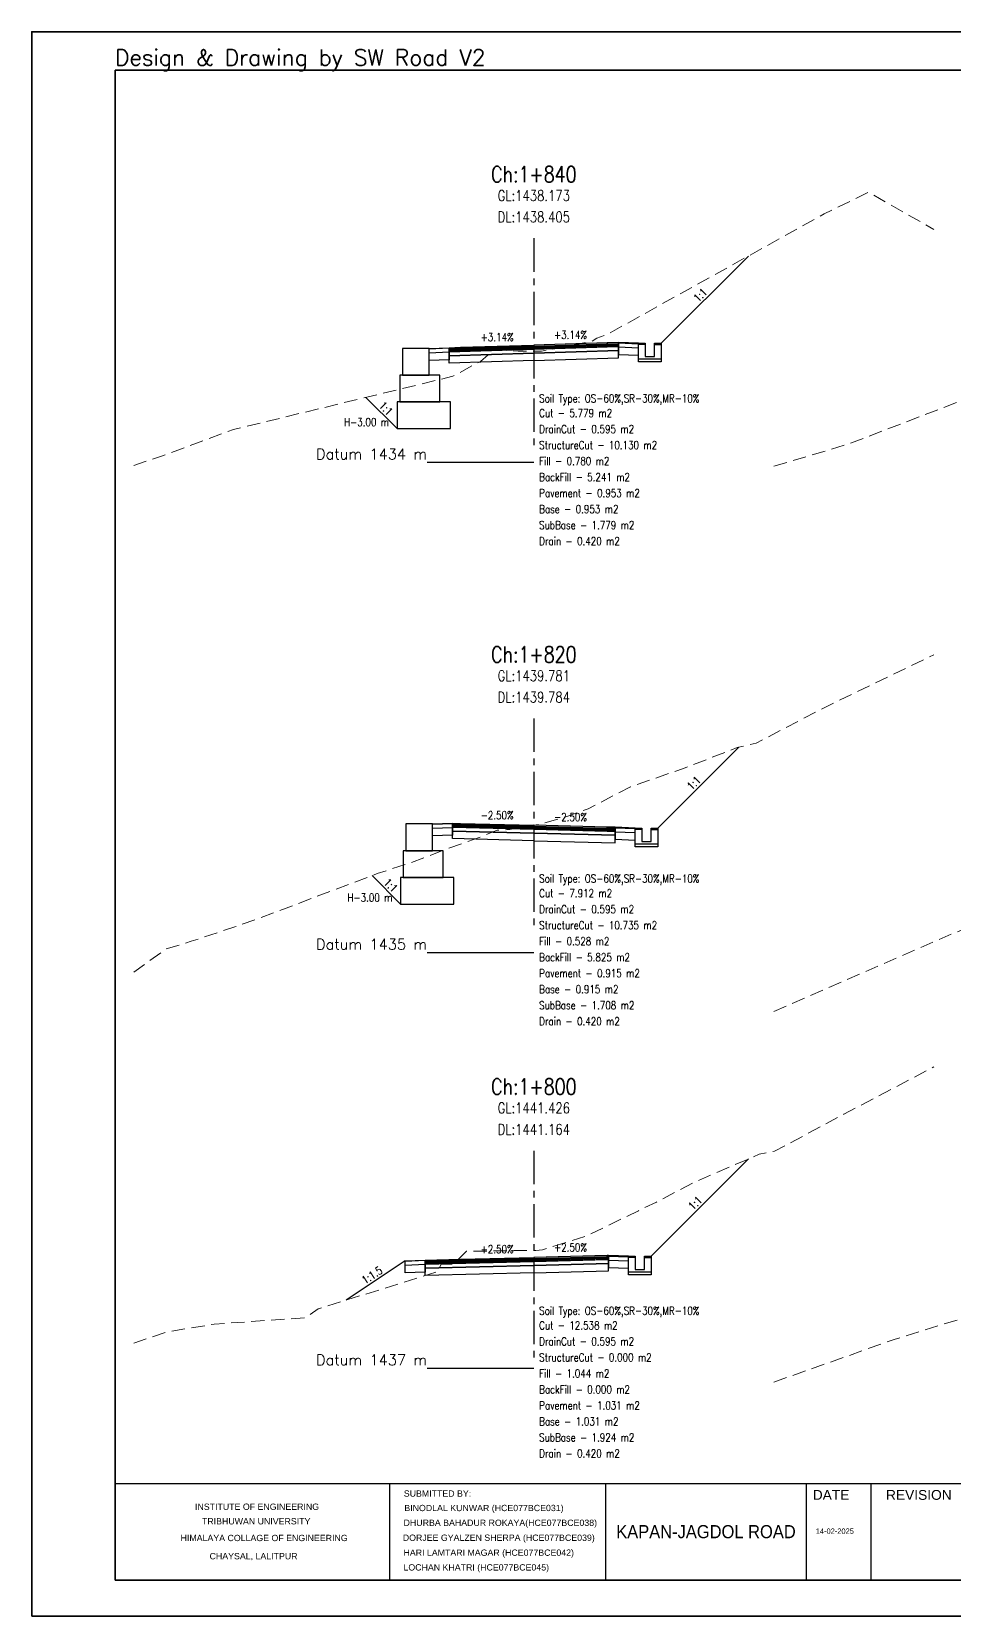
# Model space of a CAD drawing. Extents: x -19 to 1577, y -12 to 48.
# Drawn here: x 1061.2 to 1095.8, y -11.7 to 47.7 of the extents above; entities that cross this region are included whole.
import ezdxf
from ezdxf.enums import TextEntityAlignment as Align

# ---------------------------------------------------------------- set-up
doc = ezdxf.new("R2010")
doc.units = 0
doc.header["$MEASUREMENT"] = 0
doc.linetypes.add('Center', pattern=[2, 1.25, -0.25, 0.25, -0.25])
doc.linetypes.add('Dashed', pattern=[0.75, 0.5, -0.25])
for name, color, linetype in [('BackFill-Area', 7, 'Continuous'), ('Base', 6, 'Continuous'), ('Base-Area', 7, 'Continuous'), ('Cut-Area', 7, 'Continuous'), ('CutFillLine', 4, 'Continuous'), ('Drain', 3, 'Continuous'), ('Drain-Area', 7, 'Continuous'), ('DrainCut-Area', 7, 'Continuous'), ('ExtraWideningLayers', 7, 'Continuous'), ('Fill-Area', 7, 'Continuous'), ('Frame', 7, 'Continuous'), ('GabionRetainingWall', 140, 'Continuous'), ('Height', 7, 'Continuous'), ('L_CF_Slope', 7, 'Continuous'), ('L_Slope', 7, 'Continuous'), ('Pavement-Area', 7, 'Continuous'), ('PavementLayers', 1, 'Continuous'), ('R_CF_Slope', 7, 'Continuous'), ('R_Slope', 7, 'Continuous'), ('Shoulder', 2, 'Continuous'), ('Soil Type', 7, 'Continuous'), ('StructureCut-Area', 7, 'Continuous'), ('SubBase', 7, 'Continuous'), ('SubBase-Area', 7, 'Continuous')]:
    doc.layers.add(name, color=color, linetype=linetype)
for name, color, linetype, lineweight in [('CenterLine', 5, 'Center', 25), ('ChainageTxt', 7, 'Continuous', 25), ('DatumLabel', 1, 'Continuous', 25), ('DLTxt', 1, 'Continuous', 25), ('GL', 104, 'Dashed', 18), ('GLTxt', 3, 'Continuous', 25)]:
    doc.layers.add(name, color=color, linetype=linetype, lineweight=lineweight)
doc.styles.add('ARIAL', font='arial.ttf')
doc.styles.get("Standard").update_dxf_attribs({"font": 'simplex.shx'})

# ---------------------------------------------------------------- blocks, each defined once
blk = doc.blocks.new('SheetA3-1')
at = {"layer": 'Frame', "color": 6, "linetype": 'Continuous', "lineweight": 35}
for p, q in [((397, 0), (0, 0)), ((0, 0), (0, -283)), ((0, -283), (397, -283))]:
    blk.add_line(p, q, dxfattribs=at)
at = {"layer": 'Frame', "linetype": 'Continuous', "lineweight": 30}
for p, q in [((397, -264.94), (0, -264.94)), ((51.51, -282.86), (51.51, -264.94)), ((91.94, -264.94), (91.94, -282.86)), ((129.6, -282.86), (129.6, -264.94)), ((141.75, -282.86), (141.75, -264.94))]:
    blk.add_line(p, q, dxfattribs=at)
at = {"layer": 'Frame', "color": 6, "linetype": 'Continuous', "lineweight": 35}
blk.add_lwpolyline([(-15.62, -289.77), (404.38, -289.77), (404.38, 7.23), (-15.62, 7.23)], close=True, dxfattribs=at)
at = {"color": 1, "style": 'ARIAL'}
for tag, height, p in [('DWGNUM', 4, (397, -274.34)), ('SHEETNUM', 3, (397, -280.11))]:
    blk.add_attdef(tag, text='', height=height, dxfattribs=at).set_placement(p, align=Align.MIDDLE_RIGHT)
at = {"style": 'ARIAL'}
blk.add_attdef('CHRANGE', text='', height=3, dxfattribs=at).set_placement((332.51, -278.38), align=Align.MIDDLE_CENTER)
at = {"layer": 'Frame', "linetype": 'Continuous', "style": 'ARIAL'}
for s, height, p in [('SUBMITTED BY:', 1.1795, (54.13, -267.35)), ('DATE', 1.843, (130.78, -267.94)), ('REVISION', 1.843, (144.51, -267.94)), ('BINODLAL KUNWAR (HCE077BCE031)', 1.1795, (54.23, -270.06)), ('DHURBA BAHADUR ROKAYA(HCE077BCE038)', 1.1795, (54.09, -272.83)), ('DORJEE GYALZEN SHERPA (HCE077BCE039)', 1.1795, (53.94, -275.63)), ('14-02-2025', 1, (131.34, -274.31)), ('HARI LAMTARI MAGAR (HCE077BCE042)', 1.1795, (54.07, -278.43)), ('LOCHAN KHATRI (HCE077BCE045)', 1.1795, (54.07, -281.19))]:
    blk.add_text(s, height=height, dxfattribs=at).set_placement(p)
blk.add_text('INSTITUTE OF ENGINEERING', height=1.1795, dxfattribs=at).set_placement((26.62, -269.82), align=Align.CENTER)
for s, p in [('TRIBHUWAN UNIVERSITY', (26.46, -271.96)), ('HIMALAYA COLLAGE OF ENGINEERING', (27.95, -275.09)), ('CHAYSAL, LALITPUR', (25.97, -278.6))]:
    blk.add_text(s, height=1.1795, dxfattribs=at).set_placement(p, align=Align.MIDDLE)
at = {"layer": 'Frame', "linetype": 'Continuous', "lineweight": 30, "style": 'ARIAL', "width": 0.9}
for tag, height, p in [('DWGNAME', 3.07, (332.51, -269.42)), ('KAPAN-JAGDOLROAD', 2.46, (110.77, -273.9))]:
    blk.add_attdef(tag, text='', height=height, dxfattribs=at).set_placement(p, align=Align.MIDDLE_CENTER)
at = {"layer": 'Frame', "color": 7, "linetype": 'Continuous', "style": 'ARIAL'}
for tag, p in [('V1', (269.08, -274.49)), ('V2', (299.8, -274.49))]:
    blk.add_attdef(tag, text='', height=1.13, dxfattribs=at).set_placement(p, align=Align.BOTTOM_CENTER)
blk.add_attdef('HSCALE', (282.14, -271.91), '', height=1.13, dxfattribs=at)

msp = doc.modelspace()

# ---------------------------------------------------------------- linework, layer by layer
at = {"layer": 'Base'}
for points in [[(1080, 35.85), (1080, 35.7), (1076.824, 35.6), (1076.824, 35.6), (1076.824, 35.75), (1080, 35.85)], [(1080, 35.85), (1080, 35.7), (1083.176, 35.8), (1083.176, 35.8), (1083.176, 35.95), (1080, 35.85)], [(1080, 17.85), (1080, 17.7), (1076.95, 17.776), (1076.95, 17.776), (1076.95, 17.926), (1080, 17.85)], [(1080, 17.85), (1080, 17.7), (1083.05, 17.624), (1083.05, 17.624), (1083.05, 17.774), (1080, 17.85)], [(1080, 1.65), (1080, 1.5), (1075.921, 1.398), (1075.921, 1.398), (1075.921, 1.548), (1080, 1.65)], [(1080, 1.65), (1080, 1.5), (1082.793, 1.57), (1082.793, 1.57), (1082.793, 1.72), (1080, 1.65)]]:
    msp.add_lwpolyline(points, dxfattribs=at)
at = {"layer": 'CenterLine'}
for p, q in [((1080, 40), (1080, 32)), ((1080, 22), (1080, 14)), ((1080, 5.8), (1080, -2.2))]:
    msp.add_line(p, q, dxfattribs=at)
at = {"layer": 'CutFillLine'}
for points in [[(1084.776, 36.07), (1088.044, 39.337)], [(1074.874, 32.87), (1073.706, 34.037)], [(1084.65, 17.894), (1087.68, 20.924)], [(1075, 15.046), (1073.935, 16.112)], [(1084.393, 1.84), (1088.044, 5.491)], [(1075.171, 1.668), (1072.964, 0.197)]]:
    msp.add_lwpolyline(points, dxfattribs=at)
at = {"layer": 'DatumLabel'}
for p, q in [((1080, 31.595), (1076, 31.595)), ((1080, 13.216), (1076, 13.216)), ((1080, -2.364), (1076, -2.364))]:
    msp.add_line(p, q, dxfattribs=at)
at = {"layer": 'Drain'}
for points in [[(1083.926, 36.07), (1084.176, 36.07), (1084.176, 36.02), (1084.176, 35.57), (1084.526, 35.57), (1084.526, 36.02), (1084.526, 36.07), (1084.776, 36.07), (1084.776, 36.02), (1084.776, 35.57), (1084.776, 35.47), (1084.776, 35.37), (1083.926, 35.37), (1083.926, 35.47), (1083.926, 35.57), (1083.926, 36.02), (1083.926, 36.07)], [(1084.176, 36.02), (1083.926, 36.02)], [(1084.526, 36.02), (1084.776, 36.02)], [(1084.776, 35.47), (1083.926, 35.47)], [(1083.8, 17.894), (1084.05, 17.894), (1084.05, 17.844), (1084.05, 17.394), (1084.4, 17.394), (1084.4, 17.844), (1084.4, 17.894), (1084.65, 17.894), (1084.65, 17.844), (1084.65, 17.394), (1084.65, 17.294), (1084.65, 17.194), (1083.8, 17.194), (1083.8, 17.294), (1083.8, 17.394), (1083.8, 17.844), (1083.8, 17.894)], [(1084.05, 17.844), (1083.8, 17.844)], [(1084.4, 17.844), (1084.65, 17.844)], [(1084.65, 17.294), (1083.8, 17.294)], [(1083.543, 1.84), (1083.793, 1.84), (1083.793, 1.79), (1083.793, 1.34), (1084.143, 1.34), (1084.143, 1.79), (1084.143, 1.84), (1084.393, 1.84), (1084.393, 1.79), (1084.393, 1.34), (1084.393, 1.24), (1084.393, 1.14), (1083.543, 1.14), (1083.543, 1.24), (1083.543, 1.34), (1083.543, 1.79), (1083.543, 1.84)], [(1083.793, 1.79), (1083.543, 1.79)], [(1084.143, 1.79), (1084.393, 1.79)], [(1084.393, 1.24), (1083.543, 1.24)]]:
    msp.add_lwpolyline(points, dxfattribs=at)
at = {"layer": 'ExtraWideningLayers'}
for points in [[(1077.25, 35.914), (1077.25, 35.864), (1076.824, 35.85), (1076.824, 35.85), (1076.824, 35.9), (1077.25, 35.914)], [(1077.25, 35.864), (1077.25, 35.814), (1076.824, 35.8), (1076.824, 35.8), (1076.824, 35.85), (1077.25, 35.864)], [(1077.25, 35.814), (1077.25, 35.764), (1076.824, 35.75), (1076.824, 35.75), (1076.824, 35.8), (1077.25, 35.814)], [(1082.75, 36.086), (1082.75, 36.036), (1083.176, 36.05), (1083.176, 36.05), (1083.176, 36.1), (1082.75, 36.086)], [(1082.75, 36.036), (1082.75, 35.986), (1083.176, 36), (1083.176, 36), (1083.176, 36.05), (1082.75, 36.036)], [(1082.75, 35.986), (1082.75, 35.936), (1083.176, 35.95), (1083.176, 35.95), (1083.176, 36), (1082.75, 35.986)], [(1077.25, 18.069), (1077.25, 18.019), (1076.95, 18.026), (1076.95, 18.026), (1076.95, 18.076), (1077.25, 18.069)], [(1077.25, 18.019), (1077.25, 17.969), (1076.95, 17.976), (1076.95, 17.976), (1076.95, 18.026), (1077.25, 18.019)], [(1077.25, 17.969), (1077.25, 17.919), (1076.95, 17.926), (1076.95, 17.926), (1076.95, 17.976), (1077.25, 17.969)], [(1082.75, 17.931), (1082.75, 17.881), (1083.05, 17.874), (1083.05, 17.874), (1083.05, 17.924), (1082.75, 17.931)], [(1082.75, 17.881), (1082.75, 17.831), (1083.05, 17.824), (1083.05, 17.824), (1083.05, 17.874), (1082.75, 17.881)], [(1082.75, 17.831), (1082.75, 17.781), (1083.05, 17.774), (1083.05, 17.774), (1083.05, 17.824), (1082.75, 17.831)], [(1082.75, 1.869), (1082.75, 1.819), (1082.793, 1.82), (1082.793, 1.82), (1082.793, 1.87), (1082.75, 1.869)], [(1082.75, 1.819), (1082.75, 1.769), (1082.793, 1.77), (1082.793, 1.77), (1082.793, 1.82), (1082.75, 1.819)], [(1077.25, 1.731), (1077.25, 1.681), (1075.921, 1.648), (1075.921, 1.648), (1075.921, 1.698), (1077.25, 1.731)], [(1077.25, 1.681), (1077.25, 1.631), (1075.921, 1.598), (1075.921, 1.598), (1075.921, 1.648), (1077.25, 1.681)], [(1077.25, 1.631), (1077.25, 1.581), (1075.921, 1.548), (1075.921, 1.548), (1075.921, 1.598), (1077.25, 1.631)], [(1082.75, 1.769), (1082.75, 1.719), (1082.793, 1.72), (1082.793, 1.72), (1082.793, 1.77), (1082.75, 1.769)]]:
    msp.add_lwpolyline(points, dxfattribs=at)
at = {"layer": 'GabionRetainingWall'}
for points in [[(1076.074, 35.87), (1075.074, 35.87), (1075.074, 34.87), (1076.074, 34.87), (1076.074, 35.87)], [(1076.474, 34.87), (1074.974, 34.87), (1074.974, 33.87), (1076.474, 33.87), (1076.474, 34.87)], [(1076.874, 33.87), (1074.874, 33.87), (1074.874, 32.87), (1076.874, 32.87), (1076.874, 33.87)], [(1076.2, 18.046), (1075.2, 18.046), (1075.2, 17.046), (1076.2, 17.046), (1076.2, 18.046)], [(1076.6, 17.046), (1075.1, 17.046), (1075.1, 16.046), (1076.6, 16.046), (1076.6, 17.046)], [(1077, 16.046), (1075, 16.046), (1075, 15.046), (1077, 15.046), (1077, 16.046)]]:
    msp.add_lwpolyline(points, dxfattribs=at)
at = {"layer": 'GL', "flags": 128}
for points in [[(1089, 31.456), (1091.828, 32.299), (1095.89, 33.86), (1099.082, 35.1), (1101.639, 36.596), (1102.868, 36.645), (1103.328, 36.649), (1104, 36.629), (1104.468, 36.615), (1104.983, 36.598), (1105.333, 36.644), (1106.166, 37.185), (1106.818, 37.967), (1109.75, 39.953), (1110.91, 40.815), (1115.362, 44.797), (1115.863, 45.402)], [(1065, 31.486), (1066.007, 31.825), (1068.741, 32.833), (1076.97, 34.829), (1077.654, 35.203), (1078.005, 35.388), (1078.522, 35.827), (1079.407, 35.769), (1080, 35.768), (1080.284, 35.767), (1081.572, 36.016), (1082.179, 36.144), (1082.364, 36.261), (1082.78, 36.417), (1083.439, 36.778), (1090.878, 40.912), (1092.543, 41.724), (1095, 40.33)], [(1089, 11.022), (1097.67, 14.787), (1098.276, 15.198), (1099.988, 16.47), (1100.626, 17.002), (1102.591, 18.477), (1102.996, 18.487), (1104, 18.447), (1104.23, 18.438), (1104.822, 18.451), (1106.127, 18.583), (1108.741, 20.839), (1117.382, 26.285), (1118.108, 27.414), (1119, 27.462)], [(1065, 12.491), (1066.195, 13.352), (1067.161, 13.649), (1068.793, 14.194), (1069.632, 14.485), (1074.132, 16.186), (1075.419, 16.608), (1076.66, 17.078), (1077.954, 17.54), (1078.624, 17.809), (1078.757, 17.814), (1079.105, 17.839), (1080, 17.997), (1080.169, 18.027), (1081.133, 18.289), (1082.043, 18.617), (1083.625, 19.44), (1085.614, 20.129), (1087.625, 20.911), (1088.332, 21.072), (1090.773, 22.349), (1095, 24.393)], [(1065, -1.415), (1066.25, -0.996), (1068.014, -0.701), (1071.447, -0.464), (1071.914, -0.129), (1076.326, 1.24), (1076.53, 1.528), (1077.003, 1.556), (1077.48, 2.03), (1077.481, 2.029), (1080, 2.062), (1080.072, 2.063), (1080.323, 2.089), (1082.019, 2.616), (1083.918, 3.55), (1084.599, 3.875), (1085.331, 4.258), (1086.046, 4.634), (1088.444, 5.663), (1089.026, 5.777), (1091.616, 7.164), (1095, 8.94)], [(1089, -2.876), (1093.512, -1.274), (1101.139, 1.077), (1102.613, 1.907), (1102.805, 1.917), (1103.823, 1.905), (1104, 1.902), (1104.429, 1.895), (1105.252, 1.866), (1105.507, 1.922), (1105.734, 1.836), (1106.089, 2.08), (1107.749, 3.025), (1109.428, 3.446), (1113.304, 5.845), (1113.926, 6.202), (1114.048, 6.275), (1115.709, 8.857), (1119, 9.033)]]:
    msp.add_lwpolyline(points, dxfattribs=at)
at = {"layer": 'PavementLayers'}
for points in [[(1080, 36), (1080, 35.95), (1077.25, 35.864), (1077.25, 35.864), (1077.25, 35.914), (1080, 36)], [(1080, 35.95), (1080, 35.9), (1077.25, 35.814), (1077.25, 35.814), (1077.25, 35.864), (1080, 35.95)], [(1080, 35.9), (1080, 35.85), (1077.25, 35.764), (1077.25, 35.764), (1077.25, 35.814), (1080, 35.9)], [(1080, 36), (1080, 35.95), (1082.75, 36.036), (1082.75, 36.036), (1082.75, 36.086), (1080, 36)], [(1080, 35.95), (1080, 35.9), (1082.75, 35.986), (1082.75, 35.986), (1082.75, 36.036), (1080, 35.95)], [(1080, 35.9), (1080, 35.85), (1082.75, 35.936), (1082.75, 35.936), (1082.75, 35.986), (1080, 35.9)], [(1080, 18), (1080, 17.95), (1077.25, 18.019), (1077.25, 18.019), (1077.25, 18.069), (1080, 18)], [(1080, 17.95), (1080, 17.9), (1077.25, 17.969), (1077.25, 17.969), (1077.25, 18.019), (1080, 17.95)], [(1080, 17.9), (1080, 17.85), (1077.25, 17.919), (1077.25, 17.919), (1077.25, 17.969), (1080, 17.9)], [(1080, 18), (1080, 17.95), (1082.75, 17.881), (1082.75, 17.881), (1082.75, 17.931), (1080, 18)], [(1080, 17.95), (1080, 17.9), (1082.75, 17.831), (1082.75, 17.831), (1082.75, 17.881), (1080, 17.95)], [(1080, 17.9), (1080, 17.85), (1082.75, 17.781), (1082.75, 17.781), (1082.75, 17.831), (1080, 17.9)], [(1080, 1.8), (1080, 1.75), (1077.25, 1.681), (1077.25, 1.681), (1077.25, 1.731), (1080, 1.8)], [(1080, 1.8), (1080, 1.75), (1082.75, 1.819), (1082.75, 1.819), (1082.75, 1.869), (1080, 1.8)], [(1080, 1.75), (1080, 1.7), (1082.75, 1.769), (1082.75, 1.769), (1082.75, 1.819), (1080, 1.75)], [(1080, 1.75), (1080, 1.7), (1077.25, 1.631), (1077.25, 1.631), (1077.25, 1.681), (1080, 1.75)], [(1080, 1.7), (1080, 1.65), (1077.25, 1.581), (1077.25, 1.581), (1077.25, 1.631), (1080, 1.7)], [(1080, 1.7), (1080, 1.65), (1082.75, 1.719), (1082.75, 1.719), (1082.75, 1.769), (1080, 1.7)]]:
    msp.add_lwpolyline(points, dxfattribs=at)
at = {"layer": 'Shoulder'}
for p, q in [((1076.824, 35.88), (1076.074, 35.85)), ((1076.824, 35.73), (1076.074, 35.7)), ((1083.176, 36.08), (1083.926, 36.05)), ((1083.176, 35.93), (1083.926, 35.9)), ((1076.95, 18.056), (1076.2, 18.026)), ((1076.95, 17.906), (1076.2, 17.876)), ((1083.05, 17.904), (1083.8, 17.874)), ((1083.05, 17.754), (1083.8, 17.724)), ((1082.793, 1.85), (1083.543, 1.82)), ((1075.921, 1.678), (1075.171, 1.648)), ((1075.921, 1.528), (1075.171, 1.498)), ((1082.793, 1.7), (1083.543, 1.67))]:
    msp.add_line(p, q, dxfattribs=at)
for points in [[(1076.824, 35.9), (1076.824, 35.88), (1076.824, 35.73), (1076.824, 35.45), (1076.074, 35.42), (1076.074, 35.7), (1076.074, 35.85), (1076.074, 35.87), (1076.824, 35.9)], [(1083.176, 36.1), (1083.176, 36.08), (1083.176, 35.93), (1083.176, 35.65), (1083.926, 35.62), (1083.926, 35.9), (1083.926, 36.05), (1083.926, 36.07), (1083.176, 36.1)], [(1076.95, 18.076), (1076.95, 18.056), (1076.95, 17.906), (1076.95, 17.626), (1076.2, 17.596), (1076.2, 17.876), (1076.2, 18.026), (1076.2, 18.046), (1076.95, 18.076)], [(1083.05, 17.924), (1083.05, 17.904), (1083.05, 17.754), (1083.05, 17.474), (1083.8, 17.444), (1083.8, 17.724), (1083.8, 17.874), (1083.8, 17.894), (1083.05, 17.924)], [(1082.793, 1.87), (1082.793, 1.85), (1082.793, 1.7), (1082.793, 1.42), (1083.543, 1.39), (1083.543, 1.67), (1083.543, 1.82), (1083.543, 1.84), (1082.793, 1.87)], [(1075.921, 1.698), (1075.921, 1.678), (1075.921, 1.528), (1075.921, 1.248), (1075.171, 1.218), (1075.171, 1.498), (1075.171, 1.648), (1075.171, 1.668), (1075.921, 1.698)]]:
    msp.add_lwpolyline(points, dxfattribs=at)
at = {"layer": 'SubBase'}
for points in [[(1080, 35.7), (1080, 35.42), (1076.824, 35.32), (1076.824, 35.32), (1076.824, 35.6), (1080, 35.7)], [(1080, 35.7), (1080, 35.42), (1083.176, 35.52), (1083.176, 35.52), (1083.176, 35.8), (1080, 35.7)], [(1080, 17.7), (1080, 17.42), (1076.95, 17.496), (1076.95, 17.496), (1076.95, 17.776), (1080, 17.7)], [(1080, 17.7), (1080, 17.42), (1083.05, 17.344), (1083.05, 17.344), (1083.05, 17.624), (1080, 17.7)], [(1080, 1.5), (1080, 1.22), (1075.921, 1.118), (1075.921, 1.118), (1075.921, 1.398), (1080, 1.5)], [(1080, 1.5), (1080, 1.22), (1082.793, 1.29), (1082.793, 1.29), (1082.793, 1.57), (1080, 1.5)]]:
    msp.add_lwpolyline(points, dxfattribs=at)

# ---------------------------------------------------------------- block references
ref = msp.add_blockref('SheetA3-1', (1064.3, 46.3), dxfattribs=dict(xscale=0.200000002980232, yscale=0.200000002980232, zscale=0.200000002980232))
ref.add_attrib('ROADNAME', 'KAPAN-JAGDOL ROAD', dxfattribs={"layer": 'Frame', "linetype": 'Continuous', "lineweight": 30, "height": 0.49145, "style": 'ARIAL', "width": 0.9}).set_placement((1086.453, -8.481), align=Align.MIDDLE_CENTER)

# ---------------------------------------------------------------- texts
msp.add_text('Design & Drawing by SW Road V2', height=0.6).set_placement((1064.3, 46.3), align=Align.BOTTOM_LEFT)
at = {"layer": 'BackFill-Area', "width": 0.8}
for s, p in [('BackFill - 5.241 m2', (1080.2, 31.2)), ('BackFill - 5.825 m2', (1080.2, 13.2)), ('BackFill - 0.000 m2', (1080.2, -3))]:
    msp.add_text(s, height=0.3, dxfattribs=at).set_placement(p, align=Align.TOP_LEFT)
at = {"layer": 'Base-Area', "width": 0.8}
for s, p in [('Base - 0.953 m2', (1080.2, 30)), ('Base - 0.915 m2', (1080.2, 12)), ('Base - 1.031 m2', (1080.2, -4.2))]:
    msp.add_text(s, height=0.3, dxfattribs=at).set_placement(p, align=Align.TOP_LEFT)
at = {"layer": 'ChainageTxt', "width": 0.8}
for s, p in [('Ch:1+840', (1080, 42.4)), ('Ch:1+820', (1080, 24.4)), ('Ch:1+800', (1080, 8.2))]:
    msp.add_text(s, height=0.6, dxfattribs=at).set_placement(p, align=Align.MIDDLE_CENTER)
at = {"layer": 'Cut-Area', "width": 0.8}
for s, p in [('Cut - 5.779 m2', (1080.2, 33.6)), ('Cut - 7.912 m2', (1080.2, 15.6)), ('Cut - 12.538 m2', (1080.2, -0.6))]:
    msp.add_text(s, height=0.3, dxfattribs=at).set_placement(p, align=Align.TOP_LEFT)
at = {"layer": 'DatumLabel'}
for s, p in [('Datum 1434 m', (1076, 31.595)), ('Datum 1435 m', (1076, 13.216)), ('Datum 1437 m', (1076, -2.364))]:
    msp.add_text(s, height=0.4, dxfattribs=at).set_placement(p, align=Align.BOTTOM_RIGHT)
at = {"layer": 'DLTxt', "width": 0.8}
for s, p in [('DL:1438.405', (1080, 40.8)), ('DL:1439.784', (1080, 22.8)), ('DL:1441.164', (1080, 6.6))]:
    msp.add_text(s, height=0.4, dxfattribs=at).set_placement(p, align=Align.MIDDLE_CENTER)
at = {"layer": 'Drain-Area', "width": 0.8}
for p in [(1080.2, 28.8), (1080.2, 10.8), (1080.2, -5.4)]:
    msp.add_text('Drain - 0.420 m2', height=0.3, dxfattribs=at).set_placement(p, align=Align.TOP_LEFT)
at = {"layer": 'DrainCut-Area', "width": 0.8}
for p in [(1080.2, 33), (1080.2, 15), (1080.2, -1.2)]:
    msp.add_text('DrainCut - 0.595 m2', height=0.3, dxfattribs=at).set_placement(p, align=Align.TOP_LEFT)
at = {"layer": 'Fill-Area', "width": 0.8}
for s, p in [('Fill - 0.780 m2', (1080.2, 31.8)), ('Fill - 0.528 m2', (1080.2, 13.8)), ('Fill - 1.044 m2', (1080.2, -2.4))]:
    msp.add_text(s, height=0.3, dxfattribs=at).set_placement(p, align=Align.TOP_LEFT)
at = {"layer": 'GLTxt', "width": 0.8}
for s, p in [('GL:1438.173', (1080, 41.6)), ('GL:1439.781', (1080, 23.6)), ('GL:1441.426', (1080, 7.4))]:
    msp.add_text(s, height=0.4, dxfattribs=at).set_placement(p, align=Align.MIDDLE_CENTER)
at = {"layer": 'Height', "width": 0.8}
for p in [(1074.574, 32.87), (1074.7, 15.046)]:
    msp.add_text('H-3.00 m', height=0.3, dxfattribs=at).set_placement(p, align=Align.BOTTOM_RIGHT)
at = {"layer": 'L_CF_Slope', "width": 0.8}
for s, rotation, p in [('1:1', 315, (1074.29, 33.454)), ('1:1', 315, (1074.467, 15.579)), ('1:1.5', 33.69007, (1074.067, 0.932))]:
    msp.add_text(s, height=0.3, rotation=rotation, dxfattribs=at).set_placement(p, align=Align.BOTTOM_CENTER)
at = {"layer": 'L_Slope', "width": 0.8}
for s, p in [('+3.14%', (1078.625, 36.057)), ('-2.50%', (1078.625, 18.134)), ('+2.50%', (1078.625, 1.866))]:
    msp.add_text(s, height=0.3, dxfattribs=at).set_placement(p, align=Align.BOTTOM_CENTER)
at = {"layer": 'Pavement-Area', "width": 0.8}
for s, p in [('Pavement - 0.953 m2', (1080.2, 30.6)), ('Pavement - 0.915 m2', (1080.2, 12.6)), ('Pavement - 1.031 m2', (1080.2, -3.6))]:
    msp.add_text(s, height=0.3, dxfattribs=at).set_placement(p, align=Align.TOP_LEFT)
at = {"layer": 'R_CF_Slope', "width": 0.8}
for p in [(1086.41, 37.704), (1086.165, 19.409), (1086.218, 3.665)]:
    msp.add_text('1:1', height=0.3, rotation=45, dxfattribs=at).set_placement(p, align=Align.BOTTOM_CENTER)
at = {"layer": 'R_Slope', "width": 0.8}
for s, p in [('+3.14%', (1081.375, 36.143)), ('-2.50%', (1081.375, 18.066)), ('+2.50%', (1081.375, 1.934))]:
    msp.add_text(s, height=0.3, dxfattribs=at).set_placement(p, align=Align.BOTTOM_CENTER)
at = {"layer": 'Soil Type', "width": 0.8}
for p in [(1080.2, 34), (1080.2, 16), (1080.2, -0.2)]:
    msp.add_text('Soil Type: OS-60%,SR-30%,MR-10%', height=0.3, dxfattribs=at).set_placement(p, align=Align.MIDDLE_LEFT)
at = {"layer": 'StructureCut-Area', "width": 0.8}
for s, p in [('StructureCut - 10.130 m2', (1080.2, 32.4)), ('StructureCut - 10.735 m2', (1080.2, 14.4)), ('StructureCut - 0.000 m2', (1080.2, -1.8))]:
    msp.add_text(s, height=0.3, dxfattribs=at).set_placement(p, align=Align.TOP_LEFT)
at = {"layer": 'SubBase-Area', "width": 0.8}
for s, p in [('SubBase - 1.779 m2', (1080.2, 29.4)), ('SubBase - 1.708 m2', (1080.2, 11.4)), ('SubBase - 1.924 m2', (1080.2, -4.8))]:
    msp.add_text(s, height=0.3, dxfattribs=at).set_placement(p, align=Align.TOP_LEFT)

doc.saveas('drawing.dxf')
